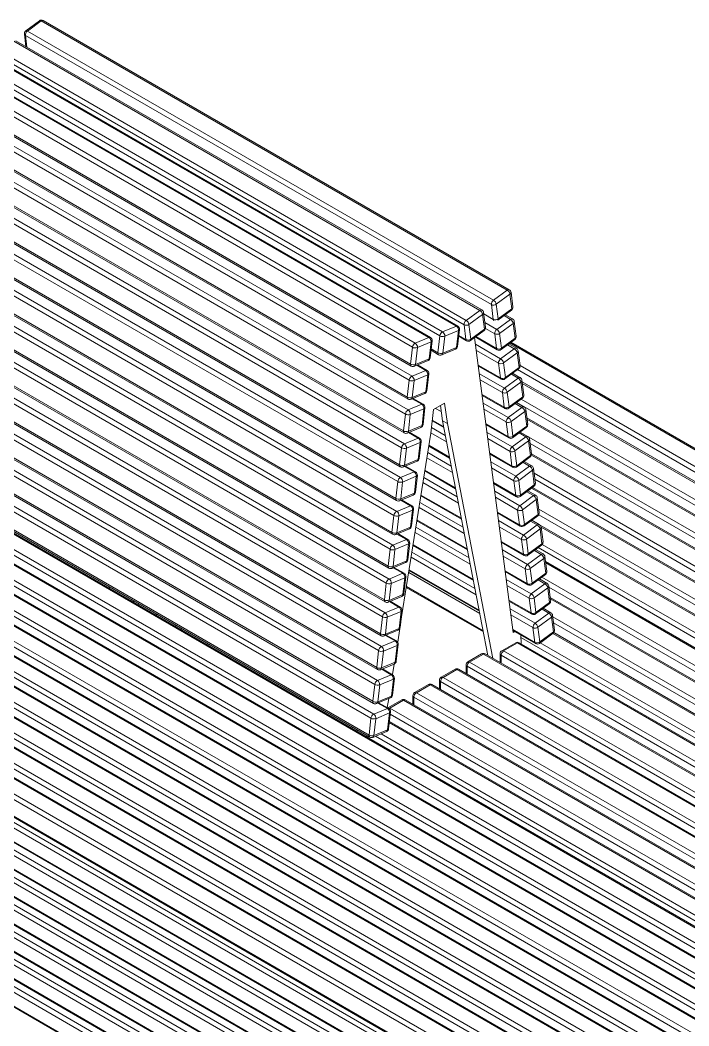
# Model space of a CAD drawing. Header units: millimetres. Extents: x -536 to 6037, y -221 to 4845.
# Drawn here: x 4232 to 5191, y 1501 to 2943 of the extents above; entities that cross this region are included whole.
import ezdxf

# ---------------------------------------------------------------- set-up
doc = ezdxf.new("R2010")
doc.units = ezdxf.units.MM
doc.layers.add('ZANO_R', color=7, linetype='Continuous', lineweight=0)

msp = doc.modelspace()

# ---------------------------------------------------------------- linework, layer by layer
at = {"layer": 'ZANO_R'}
for p, q in [((4259.4, 2941.7), (4239.8, 2927.2)), ((4261.9, 2941.5), (4242.3, 2927)), ((4930.1, 2555.7), (4261.9, 2941.5)), ((4933.1, 2556.3), (4264.9, 2942)), ((4242.3, 2927), (4910.5, 2541.2)), ((4890.9, 2526.7), (4222.7, 2912.5)), ((4893.9, 2527.3), (4225.7, 2913.1)), ((4237.8, 2922.6), (4240.1, 2904.7)), ((4907.5, 2534.9), (4239.3, 2920.6)), ((4239.3, 2920.6), (4241.5, 2904)), ((4203.1, 2898), (4871.3, 2512.2)), ((4857.2, 2504.1), (4189, 2889.9)), ((4859.2, 2504.1), (4191, 2889.9)), ((4868.3, 2505.9), (4200.1, 2891.7)), ((4818, 2487.8), (4149.7, 2873.6)), ((4820, 2487.8), (4151.8, 2873.6)), ((4833.6, 2490.2), (4165.4, 2875.9)), ((4169.3, 2881.7), (4837.6, 2496)), ((4794.4, 2473.9), (4126.1, 2859.6)), ((4130.1, 2865.4), (4798.3, 2479.7)), ((4123.4, 2835.4), (4791.6, 2449.7)), ((4124.4, 2832.5), (4792.6, 2446.8)), ((4789.7, 2426.6), (4121.4, 2812.3)), ((4125.4, 2818.1), (4793.7, 2432.4)), ((4118.7, 2788.1), (4786.9, 2402.4)), ((4119.7, 2785.2), (4787.9, 2399.5)), ((4119.9, 2769.7), (4788.2, 2383.9)), ((4784.2, 2378.1), (4116, 2763.9)), ((4113.2, 2739.6), (4781.4, 2353.9)), ((4114.2, 2736.8), (4782.4, 2351)), ((4778.7, 2329.7), (4110.5, 2715.4)), ((4114.5, 2721.2), (4782.7, 2335.4)), ((4107.7, 2691.2), (4775.9, 2305.4)), ((4108.7, 2688.3), (4776.9, 2302.6)), ((4109, 2672.7), (4777.2, 2287)), ((4773.2, 2281.2), (4105, 2667)), ((4102.2, 2642.7), (4770.4, 2257)), ((4103.2, 2639.9), (4771.4, 2254.1)), ((4103.5, 2624.3), (4771.7, 2238.5)), ((4767.7, 2232.8), (4099.5, 2618.5)), ((4096.7, 2594.3), (4764.9, 2208.5)), ((4097.7, 2591.4), (4765.9, 2205.7)), ((4762.2, 2184.3), (4094, 2570.1)), ((4098, 2575.8), (4766.2, 2190.1)), ((4910.5, 2541.2), (4930.1, 2555.7)), ((4938.3, 2531.6), (4935.6, 2552.6)), ((4091.2, 2545.8), (4759.4, 2160.1)), ((4092.2, 2543), (4760.4, 2157.2)), ((4934.1, 2549.9), (4914.5, 2535.4)), ((4936.9, 2528.9), (4934.1, 2549.9)), ((4092.5, 2527.4), (4760.7, 2141.6)), ((4871.3, 2512.2), (4890.9, 2526.7)), ((4899.1, 2502.6), (4896.3, 2523.6)), ((4910.2, 2513.8), (4907.5, 2534.9)), ((4914.5, 2535.4), (4917.3, 2514.4)), ((4916.7, 2512.4), (4936.3, 2526.9)), ((4917.3, 2514.4), (4936.9, 2528.9)), ((4756.7, 2135.8), (4088.5, 2521.6)), ((4894.9, 2520.9), (4875.3, 2506.4)), ((4897.7, 2499.9), (4894.9, 2520.9)), ((4896.6, 2521.7), (4910.2, 2513.8)), ((4898.2, 2509.1), (4915.2, 2499.4)), ((4915.2, 2499.4), (4934.8, 2513.8)), ((4934.8, 2513.8), (4925.7, 2519.1)), ((4937.8, 2514.4), (4927.5, 2520.4)), ((4943, 2489.7), (4940.3, 2510.7)), ((4085.7, 2497.4), (4754, 2111.6)), ((4086.7, 2494.5), (4755, 2108.7)), ((4837.6, 2496), (4857.2, 2504.1)), ((4860.2, 2497.7), (4840.6, 2489.6)), ((4857.5, 2473.5), (4860.2, 2497.7)), ((4858.9, 2475), (4861.6, 2499.2)), ((4871, 2484.8), (4868.3, 2505.9)), ((4875.3, 2506.4), (4878.1, 2485.4)), ((4877.5, 2483.4), (4897.1, 2497.9)), ((4878.1, 2485.4), (4897.7, 2499.9)), ((4912.2, 2493), (4899, 2500.6)), ((4938.8, 2508), (4919.2, 2493.6)), ((4941.6, 2487), (4938.8, 2508)), ((4798.3, 2479.7), (4818, 2487.8)), ((4821, 2481.4), (4801.4, 2473.3)), ((4818.3, 2457.2), (4821, 2481.4)), ((4819.7, 2458.7), (4822.4, 2482.9)), ((4830.8, 2465.9), (4833.6, 2490.2)), ((4840.6, 2489.6), (4837.9, 2465.4)), ((4860.6, 2489.7), (4872, 2483.1)), ((4860.7, 2490.8), (4871, 2484.8)), ((4938.6, 2064.7), (4883.4, 2487.8)), ((4884.3, 2488.5), (4915.9, 2470.2)), ((4885.2, 2489.1), (4914.9, 2471.9)), ((4914.9, 2471.9), (4912.2, 2493)), ((4919.2, 2493.6), (4922, 2472.5)), ((4921.4, 2470.5), (4941, 2485)), ((4922, 2472.5), (4941.6, 2487)), ((5919.4, 1911.1), (4934.1, 2479.9)), ((5922.1, 1911.4), (4935.5, 2480.9)), ((4751.2, 2087.4), (4083, 2473.1)), ((4087, 2478.9), (4755.2, 2093.2)), ((4791.6, 2449.7), (4794.4, 2473.9)), ((4801.4, 2473.3), (4798.6, 2449.1)), ((4820.9, 2469.4), (4831.8, 2463.1)), ((4821.1, 2471.5), (4830.8, 2465.9)), ((4836.2, 2462.8), (4855.9, 2470.9)), ((4837.9, 2465.4), (4857.5, 2473.5)), ((4884.7, 2478), (4920.7, 2457.2)), ((4917.7, 2450.9), (4885.9, 2469.3)), ((4920.7, 2457.2), (4940.3, 2471.7)), ((4944.3, 2465.9), (4924.7, 2451.4)), ((4940.3, 2471.7), (4930.6, 2477.3)), ((4943.3, 2472.3), (4932.4, 2478.6)), ((4947.1, 2444.9), (4944.3, 2465.9)), ((4948.5, 2447.6), (4945.7, 2468.6)), ((4797, 2446.5), (4816.6, 2454.6)), ((4798.6, 2449.1), (4818.3, 2457.2)), ((4920.4, 2429.8), (4917.7, 2450.9)), ((4924.7, 2451.4), (4927.5, 2430.4)), ((4080.2, 2448.9), (4748.5, 2063.2)), ((4081.2, 2446), (4749.5, 2060.3)), ((4793.7, 2432.4), (4813.3, 2440.5)), ((4813.3, 2440.5), (4800.4, 2447.9)), ((4815.3, 2440.5), (4801.6, 2448.4)), ((4888.6, 2448.2), (4920.4, 2429.8)), ((4888.8, 2446.9), (4921.4, 2428.1)), ((4926.9, 2428.4), (4946.5, 2442.9)), ((4927.5, 2430.4), (4947.1, 2444.9)), ((4948.8, 2430.2), (4937.9, 2436.5)), ((5896.3, 1892.5), (4944.9, 2441.7)), ((4948.5, 2447.8), (5899.7, 1898.7)), ((4745.7, 2038.9), (4077.5, 2424.7)), ((4081.5, 2430.5), (4749.7, 2044.7)), ((4786.9, 2402.4), (4789.7, 2426.6)), ((4796.7, 2426), (4794, 2401.8)), ((4816.3, 2434.1), (4796.7, 2426)), ((4813.6, 2409.9), (4816.3, 2434.1)), ((4815, 2411.4), (4817.7, 2435.6)), ((4890.2, 2435.9), (4926.2, 2415.1)), ((4923.2, 2408.8), (4891.4, 2427.1)), ((4926.2, 2415.1), (4945.8, 2429.6)), ((4949.8, 2423.8), (4930.2, 2409.3)), ((4945.8, 2429.6), (4936.1, 2435.2)), ((4952.6, 2402.8), (4949.8, 2423.8)), ((4954, 2405.4), (4951.2, 2426.5)), ((5882.5, 1886.6), (4951.6, 2424.1)), ((5879.9, 1886.3), (4951.8, 2422)), ((4794, 2401.8), (4813.6, 2409.9)), ((4925.9, 2387.7), (4923.2, 2408.8)), ((4930.2, 2409.3), (4933, 2388.3)), ((4074.8, 2400.5), (4743, 2014.7)), ((4075.8, 2397.6), (4744, 2011.8)), ((4792.3, 2399.2), (4811.9, 2407.3)), ((4807.8, 2392.1), (4794.1, 2399.9)), ((4809.8, 2392.1), (4795.3, 2400.4)), ((4840.4, 2393.6), (4824.4, 2384.4)), ((4840.4, 2393.6), (4844.3, 2364.4)), ((4894.1, 2406.1), (4925.9, 2387.7)), ((4894.3, 2404.8), (4926.9, 2386)), ((4895.7, 2393.8), (4931.7, 2373)), ((4932.4, 2386.3), (4952, 2400.8)), ((4933, 2388.3), (4952.6, 2402.8)), ((4954.3, 2388.1), (4943.3, 2394.4)), ((5856.7, 1867.7), (4943.8, 2394.7)), ((4950, 2399.3), (5860.1, 1873.9)), ((4076, 2382), (4744.2, 1996.3)), ((4788.2, 2383.9), (4807.8, 2392.1)), ((4810.8, 2385.7), (4791.2, 2377.5)), ((4808.1, 2361.5), (4810.8, 2385.7)), ((4809.5, 2362.9), (4812.2, 2387.2)), ((4824.4, 2384.4), (4820.6, 2350.7)), ((4835.5, 2381.5), (4827.5, 2386.1)), ((4834.4, 2390.1), (4837.2, 2368.5)), ((4928.7, 2366.7), (4896.8, 2385)), ((4931.7, 2373), (4951.3, 2387.5)), ((4955.3, 2381.7), (4935.7, 2367.2)), ((4951.3, 2387.5), (4941.6, 2393.1)), ((4958.1, 2360.6), (4955.3, 2381.7)), ((4959.5, 2363.3), (4956.7, 2384.4)), ((4740.2, 1990.5), (4072, 2376.2)), ((4781.4, 2353.9), (4784.2, 2378.1)), ((4791.2, 2377.5), (4788.5, 2353.3)), ((4822.6, 2368.3), (4839.1, 2358.8)), ((4822.7, 2369.4), (4838.8, 2360.1)), ((4844.3, 2364.4), (4837.2, 2368.5)), ((4837.2, 2368.3), (4902.5, 2032)), ((4837.2, 2368.3), (4844.3, 2364.3)), ((4931.4, 2345.6), (4928.7, 2366.7)), ((4935.7, 2367.2), (4938.4, 2346.2)), ((5843, 1861.9), (4958.3, 2372.6)), ((5840.3, 1861.5), (4958.5, 2370.6)), ((4069.3, 2352), (4737.5, 1966.3)), ((4820.5, 2350.5), (4776.9, 2075.6)), ((4786.8, 2350.7), (4806.4, 2358.9)), ((4788.5, 2353.3), (4808.1, 2361.5)), ((4802.3, 2343.6), (4788.6, 2351.5)), ((4804.3, 2343.6), (4789.8, 2352)), ((4843.1, 2338.2), (4820.6, 2351.2)), ((4821.5, 2358.8), (4841.3, 2347.3)), ((4844.3, 2364.3), (4909.6, 2027.9)), ((4899.6, 2364), (4931.4, 2345.6)), ((4899.8, 2362.7), (4932.4, 2343.9)), ((4901.2, 2351.7), (4937.2, 2330.9)), ((4937.9, 2344.2), (4957.5, 2358.7)), ((4938.4, 2346.2), (4958.1, 2360.6)), ((4956.8, 2345.4), (4947.1, 2351)), ((4959.8, 2346), (4948.8, 2352.3)), ((4948.9, 2352.3), (5820.5, 1849.1)), ((4070.3, 2349.1), (4738.5, 1963.4)), ((4782.7, 2335.4), (4802.3, 2343.6)), ((4805.3, 2337.2), (4785.7, 2329.1)), ((4802.6, 2313), (4805.3, 2337.2)), ((4804, 2314.5), (4806.8, 2338.7)), ((4934.2, 2324.6), (4902.3, 2342.9)), ((4937.2, 2330.9), (4956.8, 2345.4)), ((4960.8, 2339.6), (4941.2, 2325.1)), ((4963.6, 2318.5), (4960.8, 2339.6)), ((4965, 2321.2), (4962.2, 2342.3)), ((5817.2, 1842.9), (4963, 2336)), ((4734.7, 1942), (4066.5, 2327.8)), ((4070.5, 2333.6), (4738.7, 1947.8)), ((4775.9, 2305.4), (4778.7, 2329.7)), ((4785.7, 2329.1), (4783, 2304.9)), ((4816.1, 2322.9), (4849.8, 2303.5)), ((4817.6, 2332.2), (4847.6, 2315)), ((4817.8, 2333.3), (4847.3, 2316.3)), ((4905.1, 2321.9), (4936.9, 2303.5)), ((4936.9, 2303.5), (4934.2, 2324.6)), ((4941.2, 2325.1), (4943.9, 2304)), ((5803.4, 1837.1), (4965, 2321.1)), ((4781.3, 2302.3), (4801, 2310.4)), ((4783, 2304.9), (4802.6, 2313)), ((4851.6, 2294.3), (4815, 2315.5)), ((4905.3, 2320.6), (4937.9, 2301.8)), ((4906.7, 2309.6), (4942.7, 2288.8)), ((4943.4, 2302.1), (4963, 2316.6)), ((4943.9, 2304), (4963.6, 2318.5)), ((4962.3, 2303.3), (4952.6, 2308.9)), ((4965.3, 2303.9), (4954.3, 2310.2)), ((5800.8, 1836.7), (4964.9, 2319.3)), ((4063.8, 2303.5), (4732, 1917.8)), ((4064.8, 2300.7), (4733, 1914.9)), ((4777.2, 2287), (4796.8, 2295.1)), ((4796.8, 2295.1), (4783.1, 2303)), ((4798.8, 2295.1), (4784.3, 2303.5)), ((4812, 2296.6), (4856.1, 2271.1)), ((4812.1, 2297.6), (4855.8, 2272.4)), ((4939.7, 2282.4), (4907.8, 2300.8)), ((4942.7, 2288.8), (4962.3, 2303.3)), ((4966.3, 2297.5), (4946.7, 2283)), ((4969, 2276.4), (4966.3, 2297.5)), ((4970.5, 2279.1), (4967.7, 2300.2)), ((4968.6, 2293.3), (5781, 1824.4)), ((4054.8, 2280.5), (5320.5, 1549.9)), ((5340.3, 1560.3), (4074.6, 2291)), ((5342.7, 1560.5), (4076.9, 2291.2)), ((4770.4, 2257), (4773.2, 2281.2)), ((4780.2, 2280.6), (4777.5, 2256.4)), ((4799.8, 2288.8), (4780.2, 2280.6)), ((4797.1, 2264.5), (4799.8, 2288.8)), ((4798.5, 2266), (4801.3, 2290.3)), ((4860.1, 2250.5), (4809.3, 2279.8)), ((4810.5, 2287.2), (4858.3, 2259.6)), ((4910.6, 2279.8), (4942.4, 2261.4)), ((4910.7, 2278.5), (4943.4, 2259.6)), ((4942.4, 2261.4), (4939.7, 2282.4)), ((4946.7, 2283), (4949.4, 2261.9)), ((5777.6, 1818.2), (4969.8, 2284.5)), ((5300.7, 1539.4), (4035, 2270.1)), ((5303.1, 1539.6), (4037.4, 2270.3)), ((5316.8, 1543.8), (4051.1, 2274.5)), ((4777.5, 2256.4), (4797.1, 2264.5)), ((4912.2, 2267.4), (4948.2, 2246.7)), ((4948.9, 2260), (4968.5, 2274.4)), ((4949.4, 2261.9), (4969, 2276.4)), ((4967.8, 2261.2), (4958.1, 2266.8)), ((4970.8, 2261.7), (4959.8, 2268)), ((5761.2, 1812), (4964.8, 2271.7)), ((5763.8, 1812.3), (4966.2, 2272.8)), ((5261.2, 1518.5), (3995.5, 2249.2)), ((5263.5, 1518.7), (3997.8, 2249.4)), ((5277.3, 1522.9), (4011.6, 2253.6)), ((4015.2, 2259.6), (5281, 1529)), ((4775.9, 2253.8), (4795.5, 2262)), ((4791.3, 2246.7), (4777.6, 2254.6)), ((4793.3, 2246.7), (4778.8, 2255.1)), ((4804.8, 2251.5), (4866.8, 2215.7)), ((4806.3, 2260.9), (4864.6, 2227.2)), ((4806.5, 2262), (4864.4, 2228.6)), ((4945.1, 2240.3), (4913.3, 2258.7)), ((4948.2, 2246.7), (4967.8, 2261.2)), ((4971.8, 2255.4), (4952.2, 2240.9)), ((4974.5, 2234.3), (4971.8, 2255.4)), ((4976, 2237), (4973.2, 2258.1)), ((3975.7, 2238.7), (5241.4, 1508)), ((4771.7, 2238.5), (4791.3, 2246.7)), ((4794.3, 2240.3), (4774.7, 2232.2)), ((4791.6, 2216.1), (4794.3, 2240.3)), ((4793, 2217.6), (4795.8, 2241.8)), ((4868.6, 2206.6), (4803.7, 2244.1)), ((4916.1, 2237.6), (4947.9, 2219.3)), ((4916.2, 2236.4), (4948.9, 2217.5)), ((4947.9, 2219.3), (4945.1, 2240.3)), ((4952.2, 2240.9), (4954.9, 2219.8)), ((4975.3, 2241.8), (5741.4, 1799.6)), ((5221.6, 1497.6), (3955.9, 2228.3)), ((5224, 1497.8), (3958.2, 2228.4)), ((5237.7, 1502), (3972, 2232.7)), ((4764.9, 2208.5), (4767.7, 2232.8)), ((4774.7, 2232.2), (4772, 2207.9)), ((4800.7, 2225.2), (4873.1, 2183.4)), ((4800.8, 2226.3), (4872.9, 2184.7)), ((4917.7, 2225.3), (4953.7, 2204.6)), ((4954.4, 2217.8), (4974, 2232.3)), ((4954.9, 2219.8), (4974.5, 2234.3)), ((4973.3, 2219.1), (4963.6, 2224.6)), ((4976.2, 2219.6), (4965.3, 2225.9)), ((5738, 1793.4), (4975.3, 2233.7)), ((5182.1, 1476.7), (3916.3, 2207.4)), ((5184.4, 1476.8), (3918.7, 2207.5)), ((5198.2, 1481.1), (3932.4, 2211.8)), ((3936.1, 2217.8), (5201.8, 1487.1)), ((4770.4, 2205.4), (4790, 2213.5)), ((4772, 2207.9), (4791.6, 2216.1)), ((4785.8, 2198.2), (4772.1, 2206.1)), ((4787.8, 2198.2), (4773.3, 2206.6)), ((4877.1, 2162.8), (4798, 2208.5)), ((4799.2, 2215.9), (4875.4, 2171.9)), ((4950.6, 2198.2), (4918.8, 2216.6)), ((4953.7, 2204.6), (4973.3, 2219.1)), ((4977.3, 2213.3), (4957.7, 2198.8)), ((4980, 2192.2), (4977.3, 2213.3)), ((5724.3, 1787.5), (4977.4, 2218.7)), ((5721.6, 1787.2), (4978.7, 2216.1)), ((4981.5, 2194.9), (4978.7, 2215.9)), ((3896.6, 2196.9), (5162.3, 1466.2)), ((4766.2, 2190.1), (4785.8, 2198.2)), ((4788.8, 2191.9), (4769.2, 2183.7)), ((4786.1, 2167.6), (4788.8, 2191.9)), ((4787.5, 2169.1), (4790.3, 2193.3)), ((4921.6, 2195.5), (4953.4, 2177.2)), ((4921.7, 2194.3), (4954.4, 2175.4)), ((4953.4, 2177.2), (4950.6, 2198.2)), ((4957.7, 2198.8), (4960.4, 2177.7)), ((4960.4, 2177.7), (4980, 2192.2)), ((5142.5, 1455.8), (3876.8, 2186.5)), ((5144.8, 1455.9), (3879.1, 2186.6)), ((5158.6, 1460.2), (3892.9, 2190.9)), ((4759.4, 2160.1), (4762.2, 2184.3)), ((4769.2, 2183.7), (4766.5, 2159.5)), ((4793.5, 2180.2), (4883.9, 2128)), ((4795, 2189.5), (4881.6, 2139.5)), ((4795.2, 2190.6), (4881.4, 2140.8)), ((4923.2, 2183.2), (4959.1, 2162.5)), ((4959.1, 2162.5), (4978.8, 2176.9)), ((4959.9, 2175.7), (4979.5, 2190.2)), ((4978.8, 2176.9), (4969.1, 2182.5)), ((4981.7, 2177.5), (4970.8, 2183.8)), ((5698.5, 1768.6), (4974.5, 2186.6)), ((4980.5, 2191.2), (5701.8, 1774.8)), ((5102.9, 1434.9), (3837.2, 2165.6)), ((5105.3, 1435), (3839.6, 2165.7)), ((5119, 1439.3), (3853.3, 2170)), ((3857, 2176), (5122.7, 1445.3)), ((4764.9, 2156.9), (4784.5, 2165.1)), ((4766.5, 2159.5), (4786.1, 2167.6)), ((4885.6, 2118.9), (4792.3, 2172.8)), ((4956.1, 2156.1), (4924.3, 2174.5)), ((4982.8, 2171.1), (4963.2, 2156.7)), ((4985.5, 2150.1), (4982.8, 2171.1)), ((4986.9, 2152.8), (4984.2, 2173.8)), ((5684.7, 1762.8), (4985.1, 2166.6)), ((5682.1, 1762.4), (4985.4, 2164.6)), ((5079.5, 1418.4), (3813.7, 2149.1)), ((3817.4, 2155.1), (5083.1, 1424.4)), ((4760.7, 2141.6), (4780.3, 2149.8)), ((4780.3, 2149.8), (4766.7, 2157.7)), ((4782.3, 2149.8), (4767.8, 2158.1)), ((4890.9, 2092), (4788.9, 2150.9)), ((4789.3, 2153.9), (4890.2, 2095.7)), ((4789.5, 2154.9), (4889.9, 2097)), ((4927.1, 2153.4), (4958.9, 2135)), ((4927.2, 2152.2), (4959.9, 2133.3)), ((4958.9, 2135), (4956.1, 2156.1)), ((4963.2, 2156.7), (4965.9, 2135.6)), ((4965.4, 2133.6), (4985, 2148.1)), ((4965.9, 2135.6), (4985.5, 2150.1)), ((3777.9, 2134.2), (5043.6, 1403.5)), ((5063.4, 1414), (3797.6, 2144.6)), ((5065.7, 1414.1), (3800, 2144.8)), ((4754, 2111.6), (4756.7, 2135.8)), ((4763.7, 2135.3), (4761, 2111)), ((4783.3, 2143.4), (4763.7, 2135.3)), ((4780.6, 2119.2), (4783.3, 2143.4)), ((4782, 2120.7), (4784.8, 2144.9)), ((4928.7, 2141.1), (4964.6, 2120.3)), ((4964.6, 2120.3), (4984.2, 2134.8)), ((4984.2, 2134.8), (4974.6, 2140.4)), ((4987.2, 2135.4), (4976.3, 2141.7)), ((4979.6, 2144.2), (5662.3, 1750.1)), ((5023.8, 1393.1), (3758.1, 2123.7)), ((5026.2, 1393.2), (3760.4, 2123.9)), ((5039.9, 1397.5), (3774.2, 2128.2)), ((4358.5, 2128.6), (4360.7, 2129.8)), ((4785.5, 2129.5), (4896, 2065.7)), ((4785.7, 2130.9), (4895.7, 2067.4)), ((4961.6, 2114), (4929.8, 2132.4)), ((4988.3, 2129), (4968.7, 2114.5)), ((4991, 2108), (4988.3, 2129)), ((4992.4, 2110.7), (4989.7, 2131.7)), ((5658.9, 1743.8), (4989.9, 2130.1)), ((5000.3, 1376.6), (3734.6, 2107.3)), ((3738.3, 2113.3), (5004, 1382.6)), ((4392.7, 2111.4), (4390.6, 2110.1)), ((4394.4, 2110.4), (4394.1, 2108.1)), ((4401.5, 2106.3), (4401.2, 2104)), ((4759.4, 2108.5), (4779, 2116.6)), ((4761, 2111), (4780.6, 2119.2)), ((4774.8, 2101.3), (4761.2, 2109.2)), ((4776.8, 2101.3), (4762.3, 2109.7)), ((4932.6, 2111.3), (4964.4, 2092.9)), ((4932.7, 2110), (4965.4, 2091.2)), ((4964.4, 2092.9), (4961.6, 2114)), ((4968.7, 2114.5), (4971.4, 2093.5)), ((4970.8, 2091.5), (4990.5, 2106)), ((4971.4, 2093.5), (4991, 2108)), ((5645.2, 1738), (4991.9, 2115.1)), ((5642.5, 1737.7), (4992.1, 2113.1)), ((4425.7, 2089.8), (4427.9, 2091.1)), ((4755.2, 2093.2), (4774.8, 2101.3)), ((4777.9, 2095), (4758.2, 2086.8)), ((4775.1, 2070.7), (4777.9, 2095)), ((4776.5, 2072.2), (4779.3, 2096.4)), ((4934.2, 2099), (4970.1, 2078.2)), ((4970.1, 2078.2), (4989.7, 2092.7)), ((4989.7, 2092.7), (4980.1, 2098.3)), ((4992.7, 2093.3), (4981.8, 2099.6)), ((3733.8, 2083.9), (4999.5, 1353.2)), ((3734.8, 2081.5), (5000.5, 1350.8)), ((4748.5, 2063.2), (4751.2, 2087.4)), ((4758.2, 2086.8), (4755.5, 2062.6)), ((4967.1, 2071.9), (4935.3, 2090.2)), ((4993.8, 2086.9), (4974.2, 2072.4)), ((4996.5, 2065.9), (4993.8, 2086.9)), ((4997.9, 2068.5), (4995.2, 2089.6)), ((4995.5, 2087.4), (5622.7, 1725.3)), ((5619.3, 1719.1), (4996.6, 2078.6)), ((5003.6, 1333.6), (3737.9, 2064.3)), ((3740.9, 2070.7), (4957.5, 1368.3)), ((4453.8, 2073.6), (4456, 2074.8)), ((4461.1, 2069.4), (4463.3, 2070.6)), ((4753.9, 2060), (4773.5, 2068.1)), ((4755.5, 2062.6), (4775.1, 2070.7)), ((4776.2, 2070.8), (4773.1, 2051.2)), ((4938, 2069.2), (4969.9, 2050.8)), ((4938.2, 2067.9), (4970.9, 2049.1)), ((4940.9, 2066.4), (4938.6, 2064.7)), ((4969.9, 2050.8), (4967.1, 2071.9)), ((4974.2, 2072.4), (4976.9, 2051.4)), ((4976.3, 2049.4), (4995.9, 2063.9)), ((4976.9, 2051.4), (4996.5, 2065.9)), ((5602.9, 1712.9), (4995.5, 2063.6)), ((5605.6, 1713.2), (4996.8, 2064.7)), ((4502.1, 2048.2), (4500, 2047)), ((4749.7, 2044.7), (4769.3, 2052.9)), ((4769.3, 2052.9), (4755.7, 2060.7)), ((4771.3, 2052.9), (4756.8, 2061.2)), ((4771, 2023.7), (4773.8, 2048)), ((4942.3, 2050.2), (4922.5, 2038.8)), ((4944.8, 2050), (4925, 2038.6)), ((5567.1, 1690.8), (4944.8, 2050)), ((5569.6, 1691), (4947.3, 2050.2)), ((4950.1, 2048.7), (4949.6, 2061.4)), ((5579.8, 1694.3), (4949.7, 2058)), ((4977.4, 2050.2), (5583.2, 1700.5)), ((3740.5, 2043.2), (5006.2, 1312.5)), ((3741.5, 2041.4), (5007.2, 1310.7)), ((4743, 2014.7), (4745.7, 2038.9)), ((4752.8, 2038.3), (4750, 2014.1)), ((4772.4, 2046.5), (4752.8, 2038.3)), ((4769.6, 2022.3), (4772.4, 2046.5)), ((4893.5, 2034.3), (4873.7, 2022.9)), ((4896, 2034.1), (4876.2, 2022.6)), ((5528.9, 1668.7), (4896, 2034.1)), ((5531.4, 1669), (4898.5, 2034.3)), ((4920, 2034.5), (4920, 2021.9)), ((4925, 2038.6), (5547.3, 1679.3)), ((5008.9, 1291.4), (3743.1, 2022)), ((3746.2, 2028.4), (5011.9, 1297.7)), ((4748.4, 2011.5), (4768, 2019.7)), ((4750, 2014.1), (4769.6, 2022.3)), ((4768.1, 2019.7), (4765.6, 2004.5)), ((4871.2, 2018.6), (4871.2, 2006)), ((4876.2, 2022.6), (5509.1, 1657.3)), ((5543.8, 1673.2), (4921.5, 2032.4)), ((4921.5, 2032.4), (4921.5, 2021.1)), ((4744.2, 1996.3), (4763.8, 2004.4)), ((4763.8, 2004.4), (4750.2, 2012.3)), ((4765.8, 2004.4), (4751.3, 2012.8)), ((4855.4, 2012.3), (4835.6, 2000.8)), ((4857.9, 2012), (4838.1, 2000.6)), ((5490.7, 1646.7), (4857.9, 2012)), ((5493.2, 1646.9), (4860.4, 2012.3)), ((5505.6, 1651.2), (4872.7, 2016.5)), ((4872.7, 2016.5), (4872.7, 2005.1)), ((3745.8, 2000.9), (5011.5, 1270.2)), ((3746.8, 1999.1), (5012.5, 1268.5)), ((4737.5, 1966.3), (4740.2, 1990.5)), ((4747.3, 1989.9), (4744.5, 1965.7)), ((4766.9, 1998), (4747.3, 1989.9)), ((4764.1, 1973.8), (4766.9, 1998)), ((4765.5, 1975.3), (4768.3, 1999.5)), ((4817.2, 1990.2), (4797.4, 1978.8)), ((4819.7, 1990), (4799.9, 1978.6)), ((5452.5, 1624.6), (4819.7, 1990)), ((5455, 1624.9), (4822.2, 1990.2)), ((4833.1, 1996.5), (4833.1, 1984)), ((5467.4, 1629.1), (4834.5, 1994.5)), ((4834.5, 1994.5), (4834.5, 1983.1)), ((4838.1, 2000.6), (5470.9, 1635.3)), ((5014.1, 1249.1), (3748.4, 1979.8)), ((3751.4, 1986.1), (5017.2, 1255.4)), ((4799.9, 1978.6), (5432.7, 1613.2)), ((4742.9, 1963.1), (4762.5, 1971.2)), ((4744.5, 1965.7), (4764.1, 1973.8)), ((4758.3, 1956), (4744.7, 1963.8)), ((4760.3, 1956), (4745.8, 1964.3)), ((4760.2, 1970.3), (4758.1, 1957.2)), ((4779, 1968.2), (4759.2, 1956.8)), ((4781.5, 1967.9), (4761.7, 1956.5)), ((5414.4, 1602.6), (4781.5, 1967.9)), ((5416.9, 1602.8), (4784, 1968.2)), ((4794.9, 1974.5), (4794.9, 1961.9)), ((5429.2, 1607.1), (4796.3, 1972.4)), ((4796.3, 1972.4), (4796.3, 1961.1)), ((3751, 1958.6), (5016.8, 1227.9)), ((3752, 1956.9), (5017.8, 1226.2)), ((4738.7, 1947.8), (4758.3, 1956)), ((4761.4, 1949.6), (4741.8, 1941.4)), ((4758.6, 1925.4), (4761.4, 1949.6)), ((4759.2, 1956.8), (4759.1, 1956.7)), ((4760.1, 1926.8), (4762.8, 1951.1)), ((4761.7, 1956.5), (5394.6, 1591.2)), ((5391, 1585), (4762.4, 1947.9)), ((5019.4, 1206.8), (3753.7, 1937.5)), ((3756.7, 1943.8), (5022.4, 1213.1)), ((4732, 1917.8), (4734.7, 1942)), ((4741.8, 1941.4), (4739, 1917.2)), ((5376.2, 1580.6), (4761.1, 1935.7)), ((5378.7, 1580.8), (4761.2, 1937.2)), ((4708, 1926.8), (4708.1, 1929.3)), ((4715.1, 1922.8), (4715.2, 1925.2)), ((4737.4, 1914.6), (4757, 1922.8)), ((4739, 1917.2), (4758.6, 1925.4)), ((4749.3, 1919.6), (5356.4, 1569.1)), ((3756.3, 1916.3), (5022, 1185.7)), ((3757.3, 1914.6), (5023, 1183.9)), ((4729.1, 1917.1), (4729.1, 1914.7)), ((4730.6, 1916.3), (4730.6, 1913.8)), ((5352.8, 1563), (4741.1, 1916.2)), ((5024.7, 1164.5), (3758.9, 1895.2)), ((3762, 1901.5), (5027.7, 1170.9)), ((3761.6, 1874.1), (5027.3, 1143.4)), ((3762.6, 1872.3), (5028.3, 1141.6)), ((5029.9, 1122.2), (3764.2, 1852.9)), ((3767.2, 1859.3), (5033, 1128.6)), ((3766.8, 1831.8), (5032.6, 1101.1)), ((3767.8, 1830), (5033.6, 1099.3)), ((3772.5, 1817), (5038.2, 1086.3)), ((5035.2, 1080), (3769.5, 1810.6)), ((3772.1, 1789.5), (5037.8, 1058.8)), ((3773.1, 1787.7), (5038.8, 1057.1))]:
    msp.add_line(p, q, dxfattribs=at)
at = {"layer": 'ZANO_R', "flags": 128}
msp.add_lwpolyline([(4761.7, 1956.5), (4761, 1956), (4760.7, 1955.7)], dxfattribs=at)
at = {"layer": 'ZANO_R'}
for centre, radius, start, end in [((4262.4, 2937.7), 5, 60.0027, 126.4666), ((4260.4, 2939.7), 2.3, 51.1834, 116.8096), ((4263.8, 2939.4), 2.83, 68.2359, 133.3543), ((4242.8, 2923.2), 5, 126.4666, 187.4323), ((4246.8, 2921), 7.54, 126.8636, 182.3852), ((4240.8, 2925.2), 2.3, 51.1802, 116.8122), ((4240.5, 2923), 2.69, 190.0628, 243.7132), ((4932, 2553.8), 2.74, 67.1064, 134.4838), ((4925.5, 2548.2), 8.82, 11.1738, 58.3486), ((4930.6, 2552), 5, 7.4323, 60.0027), ((4932.6, 2552.5), 2.98, 301.4344, 2.7881), ((4915, 2535.2), 7.54, 126.8636, 182.3852), ((4905.9, 2533.7), 8.82, 11.1729, 58.3495), ((4892.8, 2524.8), 2.74, 67.1061, 134.4841), ((4886.3, 2519.2), 8.82, 11.1734, 58.349), ((4891.4, 2523), 5, 7.4323, 60.0027), ((4893.4, 2523.5), 2.98, 301.4338, 2.7887), ((4910.5, 2541.1), 6.89, 243.6462, 305.2382), ((4933.3, 2530.9), 5, 306.4666, 7.4323), ((4934.9, 2528.3), 2.01, 313.355, 14.859), ((4935.3, 2531.4), 2.98, 301.4338, 2.7887), ((4875.8, 2506.2), 7.54, 126.8635, 182.3851), ((4866.7, 2504.7), 8.82, 11.1732, 58.3488), ((4913.3, 2520), 6.89, 243.6456, 305.2389), ((4912.4, 2513.9), 2.2, 182.663, 237.1139), ((4915.3, 2513.9), 2.01, 313.3547, 14.8593), ((4936.7, 2511.9), 2.74, 67.1061, 134.4841), ((4930.2, 2506.3), 8.82, 11.1734, 58.349), ((4935.3, 2510.1), 5, 7.4323, 60.0027), ((4937.3, 2510.6), 2.98, 301.4338, 2.7887), ((4841.1, 2489.3), 7.54, 117.6145, 173.1369), ((4833.7, 2490.2), 6.89, 354.758, 56.3582), ((4858.2, 2502.2), 2.2, 62.8837, 117.336), ((4853.4, 2498.4), 6.89, 354.7572, 56.359), ((4856.7, 2499.8), 5, 353.5317, 60.0027), ((4859.7, 2499.7), 2.01, 285.1351, 346.6424), ((4871.3, 2512.1), 6.89, 243.6462, 305.2382), ((4894.1, 2501.9), 5, 306.4666, 7.4323), ((4895.7, 2499.4), 2.01, 313.3576, 14.8571), ((4896.1, 2502.4), 2.98, 301.4325, 2.7901), ((4919.7, 2493.3), 7.54, 126.8635, 182.3851), ((4910.6, 2491.8), 8.82, 11.1732, 58.3488), ((4801.8, 2473), 7.54, 117.6145, 173.1369), ((4794.5, 2473.9), 6.89, 354.7578, 56.3584), ((4819, 2485.9), 2.2, 62.8919, 117.3302), ((4814.1, 2482.1), 6.89, 354.7578, 56.3584), ((4817.5, 2483.5), 5, 353.5317, 60.0027), ((4820.5, 2483.4), 2.01, 285.1355, 346.6422), ((4837.8, 2497.9), 8.82, 241.6544, 288.8223), ((4874.1, 2491), 6.89, 243.6456, 305.239), ((4873.2, 2484.9), 2.2, 182.662, 237.1148), ((4874.5, 2487.4), 5, 240.0027, 306.4666), ((4876.1, 2484.9), 2.01, 313.3554, 14.8576), ((4915.2, 2499.2), 6.89, 243.6462, 305.2382), ((4938, 2489), 5, 306.4666, 7.4323), ((4939.6, 2486.5), 2.01, 313.355, 14.859), ((4940, 2489.5), 2.98, 301.4325, 2.7901), ((4798.5, 2481.6), 8.82, 241.6552, 288.8215), ((4833.6, 2465.3), 2.83, 166.6447, 231.7637), ((4835, 2473.7), 8.82, 241.6559, 288.8218), ((4834.9, 2465.4), 2.92, 296.4548, 359.3175), ((4853.9, 2475.5), 5, 292.5637, 353.5317), ((4854.6, 2473.5), 2.92, 296.4511, 359.3204), ((4856.9, 2475.4), 2.01, 285.134, 346.6435), ((4918, 2478.1), 6.89, 243.6456, 305.239), ((4917.1, 2472.1), 2.2, 182.6662, 237.1106), ((4918.4, 2474.5), 5, 240.0027, 306.4666), ((4920, 2472), 2.01, 313.3554, 14.8576), ((4942.2, 2469.8), 2.74, 67.1099, 134.482), ((4935.7, 2464.2), 8.82, 11.1724, 58.35), ((4940.8, 2468), 5, 7.4323, 60.0027), ((4942.8, 2468.5), 2.98, 301.4345, 2.7889), ((4814.7, 2459.3), 5, 292.5637, 353.5317), ((4815.3, 2457.2), 2.92, 296.4511, 359.3202), ((4817.7, 2459.2), 2.01, 285.1338, 346.6439), ((4834.3, 2467.4), 5, 240.0027, 292.5637), ((4925.2, 2451.2), 7.54, 126.8644, 182.3842), ((4920.7, 2457.1), 6.89, 243.6456, 305.239), ((4916.1, 2449.7), 8.82, 11.1738, 58.3486), ((4794.4, 2449), 2.83, 166.6437, 231.7642), ((4795.8, 2457.4), 8.82, 241.6544, 288.8223), ((4795.1, 2451.1), 5, 240.0027, 292.5637), ((4795.7, 2449.1), 2.92, 296.4554, 359.3169), ((4814.3, 2438.6), 2.2, 62.8904, 117.3313), ((4809.4, 2434.8), 6.89, 354.7578, 56.3584), ((4812.8, 2436.2), 5, 353.5317, 60.0027), ((4943.5, 2446.9), 5, 306.4666, 7.4323), ((4945.1, 2444.4), 2.01, 313.3555, 14.8584), ((4945.5, 2447.4), 2.98, 301.4338, 2.7892), ((4797.1, 2425.7), 7.54, 117.6145, 173.1369), ((4793.9, 2434.3), 8.82, 241.6544, 288.8223), ((4789.8, 2426.6), 6.89, 354.7579, 56.3582), ((4815.8, 2436.1), 2.01, 285.1357, 346.642), ((4923.5, 2436), 6.89, 243.6459, 305.2387), ((4922.6, 2429.9), 2.2, 182.6618, 237.1164), ((4923.9, 2432.4), 5, 240.0027, 306.4666), ((4925.5, 2429.9), 2.01, 313.3553, 14.8586), ((4947.7, 2427.7), 2.74, 67.1073, 134.4832), ((4941.2, 2422.1), 8.82, 11.173, 58.3494), ((4946.3, 2425.9), 5, 7.4323, 60.0027), ((4948.3, 2426.4), 2.98, 301.4332, 2.7897), ((4810, 2412), 5, 292.5637, 353.5317), ((4810.6, 2409.9), 2.92, 296.4511, 359.3202), ((4813, 2411.9), 2.01, 285.1342, 346.6435), ((4930.7, 2409.1), 7.54, 126.864, 182.3846), ((4926.2, 2415), 6.89, 243.6456, 305.239), ((4921.6, 2407.6), 8.82, 11.1735, 58.3489), ((4789.7, 2401.7), 2.83, 166.6448, 231.763), ((4791.1, 2410.1), 8.82, 241.6546, 288.8223), ((4790.4, 2403.8), 5, 240.0027, 292.5637), ((4791, 2401.8), 2.92, 296.4554, 359.3169), ((4949, 2404.8), 5, 306.4666, 7.4323), ((4950.6, 2402.2), 2.01, 313.3555, 14.8584), ((4951, 2405.3), 2.98, 301.4335, 2.7895), ((4791.7, 2377.2), 7.54, 117.6144, 173.1369), ((4784.3, 2378.2), 6.89, 354.7574, 56.359), ((4808.8, 2390.1), 2.2, 62.8898, 117.3295), ((4803.9, 2386.3), 6.89, 354.7576, 56.3585), ((4807.3, 2387.7), 5, 353.5317, 60.0027), ((4810.3, 2387.6), 2.01, 285.1326, 346.643), ((4929, 2393.9), 6.89, 243.6461, 305.2385), ((4928.1, 2387.8), 2.2, 182.6618, 237.1164), ((4929.4, 2390.3), 5, 240.0027, 306.4666), ((4931, 2387.8), 2.01, 313.3564, 14.8575), ((4953.2, 2385.5), 2.74, 67.1084, 134.4827), ((4946.7, 2380), 8.82, 11.174, 58.3484), ((4951.8, 2383.7), 5, 7.4323, 60.0027), ((4953.8, 2384.2), 2.98, 301.4351, 2.7878), ((4788.4, 2385.9), 8.82, 241.6557, 288.8211), ((4839.3, 2368.7), 2.17, 187.4069, 190.9424), ((4846.4, 2364.7), 2.17, 187.4069, 190.9424), ((4936.2, 2367), 7.54, 126.8642, 182.3844), ((4931.7, 2372.8), 6.89, 243.646, 305.2386), ((4927, 2365.5), 8.82, 11.173, 58.3494), ((4784.2, 2353.2), 2.83, 166.6432, 231.7652), ((4785.6, 2361.7), 8.82, 241.6555, 288.8213), ((4784.9, 2355.4), 5, 240.0027, 292.5637), ((4785.5, 2353.3), 2.92, 296.4527, 359.3188), ((4804.5, 2363.5), 5, 292.5637, 353.5317), ((4805.2, 2361.5), 2.92, 296.4526, 359.3189), ((4807.5, 2363.4), 2.01, 285.1335, 346.6442), ((4817, 2351.1), 3.58, 350.9831, 353.5133), ((4954.5, 2362.7), 5, 306.4666, 7.4323), ((4956.1, 2360.1), 2.01, 313.3554, 14.858), ((4956.5, 2363.2), 2.98, 301.435, 2.7875), ((4803.3, 2341.6), 2.2, 62.886, 117.3329), ((4798.5, 2337.9), 6.89, 354.758, 56.3582), ((4801.8, 2339.3), 5, 353.5317, 60.0027), ((4804.8, 2339.2), 2.01, 285.1331, 346.6437), ((4934.5, 2351.8), 6.89, 243.645, 305.2394), ((4933.6, 2345.7), 2.2, 182.6601, 237.116), ((4934.9, 2348.2), 5, 240.0027, 306.4666), ((4936.5, 2345.6), 2.01, 313.3556, 14.8586), ((4958.7, 2343.4), 2.74, 67.1084, 134.4827), ((4952.1, 2337.9), 8.82, 11.1731, 58.3493), ((4957.3, 2341.6), 5, 7.4323, 60.0027), ((4959.2, 2342.1), 2.98, 301.4348, 2.7881), ((4786.2, 2328.8), 7.54, 117.6144, 173.137), ((4782.9, 2337.4), 8.82, 241.6548, 288.822), ((4778.8, 2329.7), 6.89, 354.7579, 56.3583), ((4941.7, 2324.9), 7.54, 126.8641, 182.3847), ((4937.2, 2330.7), 6.89, 243.6459, 305.2385), ((4932.5, 2323.4), 8.82, 11.173, 58.3494), ((4960, 2320.6), 5, 306.4666, 7.4323), ((4962, 2321.1), 2.98, 301.4333, 2.7892), ((4799, 2315), 5, 292.5637, 353.5317), ((4799.7, 2313), 2.92, 296.4529, 359.3183), ((4802, 2314.9), 2.01, 285.1341, 346.6435), ((4961.6, 2318), 2.01, 313.3553, 14.8586), ((4780.1, 2313.2), 8.83, 241.6559, 288.821), ((4778.7, 2304.8), 2.83, 166.6439, 231.7649), ((4779.4, 2306.9), 5, 240.0027, 292.5637), ((4780, 2304.9), 2.92, 296.4529, 359.3183), ((4797.8, 2293.2), 2.2, 62.8865, 117.3328), ((4793, 2289.4), 6.89, 354.7579, 56.3585), ((4796.3, 2290.8), 5, 353.5317, 60.0027), ((4940, 2309.7), 6.89, 243.645, 305.2396), ((4939.1, 2303.6), 2.2, 182.6622, 237.1139), ((4940.4, 2306.1), 5, 240.0027, 306.4666), ((4942, 2303.5), 2.01, 313.3564, 14.857), ((4964.2, 2301.3), 2.74, 67.108, 134.4831), ((4957.6, 2295.8), 8.82, 11.1728, 58.3496), ((4962.8, 2299.5), 5, 7.4323, 60.0027), ((4964.7, 2300), 2.98, 301.4338, 2.7892), ((4780.7, 2280.3), 7.54, 117.6145, 173.1368), ((4777.4, 2289), 8.82, 241.6551, 288.8217), ((4773.4, 2281.3), 6.89, 354.7579, 56.3585), ((4799.3, 2290.7), 2.01, 285.1344, 346.6423), ((4947.2, 2282.8), 7.54, 126.8638, 182.3848), ((4942.7, 2288.6), 6.89, 243.6459, 305.2387), ((4938, 2281.3), 8.82, 11.1737, 58.3487), ((4965.5, 2278.5), 5, 306.4666, 7.4323), ((4967.5, 2279), 2.98, 301.4335, 2.7895), ((4793.5, 2266.6), 5, 292.5637, 353.5317), ((4794.2, 2264.6), 2.92, 296.453, 359.319), ((4796.6, 2266.5), 2.01, 285.1328, 346.6439), ((4967.1, 2275.9), 2.01, 313.3549, 14.8591), ((4774.6, 2264.8), 8.82, 241.6549, 288.8219), ((4773.2, 2256.3), 2.83, 166.6438, 231.7644), ((4773.9, 2258.4), 5, 240.0027, 292.5637), ((4774.6, 2256.4), 2.92, 296.4526, 359.3194), ((4945.5, 2267.6), 6.89, 243.6454, 305.2392), ((4944.6, 2261.5), 2.2, 182.6631, 237.1144), ((4945.9, 2264), 5, 240.0027, 306.4666), ((4947.5, 2261.4), 2.01, 313.3541, 14.8589), ((4969.7, 2259.2), 2.74, 67.1067, 134.4844), ((4963.1, 2253.7), 8.82, 11.1729, 58.3496), ((4968.3, 2257.4), 5, 7.4323, 60.0027), ((4970.2, 2257.9), 2.98, 301.4335, 2.7892), ((4775.2, 2231.9), 7.54, 117.6144, 173.137), ((4767.9, 2232.8), 6.89, 354.7576, 56.3585), ((4792.3, 2244.7), 2.2, 62.8898, 117.3305), ((4787.5, 2240.9), 6.89, 354.7579, 56.3583), ((4790.8, 2242.4), 5, 353.5317, 60.0027), ((4793.8, 2242.3), 2.01, 285.1338, 346.6429), ((4952.7, 2240.6), 7.54, 126.8638, 182.3847), ((4948.2, 2246.5), 6.89, 243.6457, 305.2389), ((4943.5, 2239.2), 8.82, 11.1733, 58.3492), ((4971, 2236.4), 5, 306.4666, 7.4323), ((4973, 2236.9), 2.98, 301.4333, 2.7895), ((4771.9, 2240.5), 8.82, 241.6552, 288.8216), ((4972.6, 2233.8), 2.01, 313.3545, 14.8594), ((4769.1, 2216.3), 8.82, 241.6547, 288.8221), ((4767.7, 2207.9), 2.83, 166.6438, 231.7644), ((4769.1, 2208), 2.92, 296.4532, 359.3186), ((4788, 2218.1), 5, 292.5637, 353.5317), ((4788.7, 2216.1), 2.92, 296.4529, 359.3189), ((4791.1, 2218), 2.01, 285.1331, 346.6437), ((4951, 2225.4), 6.89, 243.6459, 305.2387), ((4950.1, 2219.4), 2.2, 182.663, 237.1148), ((4951.4, 2221.9), 5, 240.0027, 306.4666), ((4953, 2219.3), 2.01, 313.3552, 14.8587), ((4975.2, 2217.1), 2.74, 67.1074, 134.4832), ((4968.6, 2211.5), 8.82, 11.1739, 58.3485), ((4973.7, 2215.3), 5, 7.4323, 60.0027), ((4975.7, 2215.8), 2.98, 301.4353, 2.7877), ((4768.4, 2210), 5, 240.0027, 292.5637), ((4786.8, 2196.3), 2.2, 62.8903, 117.3304), ((4782, 2192.5), 6.89, 354.7577, 56.3587), ((4785.3, 2193.9), 5, 353.5317, 60.0027), ((4788.3, 2193.8), 2.01, 285.1341, 346.6435), ((4958.2, 2198.5), 7.54, 126.8638, 182.3847), ((4953.7, 2204.4), 6.89, 243.646, 305.2386), ((4949, 2197.1), 8.82, 11.1729, 58.3496), ((4976.5, 2194.2), 5, 306.4666, 7.4323), ((4978.1, 2191.7), 2.01, 313.3546, 14.8583), ((4978.5, 2194.7), 2.98, 301.4353, 2.7877), ((4769.7, 2183.4), 7.54, 117.6145, 173.1368), ((4766.4, 2192.1), 8.82, 241.6555, 288.8213), ((4762.4, 2184.3), 6.89, 354.7578, 56.3584), ((4956.4, 2183.3), 6.89, 243.646, 305.2386), ((4955.6, 2177.3), 2.2, 182.663, 237.1148), ((4958.5, 2177.2), 2.01, 313.3545, 14.8594), ((4980.7, 2175), 2.74, 67.1072, 134.4837), ((4974.1, 2169.4), 8.82, 11.1736, 58.3488), ((4979.2, 2173.2), 5, 7.4323, 60.0027), ((4782.6, 2169.7), 5, 292.5637, 353.5317), ((4783.2, 2167.7), 2.92, 296.4529, 359.3191), ((4785.6, 2169.6), 2.01, 285.1334, 346.6432), ((4956.9, 2179.7), 5, 240.0027, 306.4666), ((4981.2, 2173.7), 2.98, 301.4349, 2.788), ((4763.6, 2167.8), 8.82, 241.6549, 288.8219), ((4762.2, 2159.4), 2.83, 166.6438, 231.7644), ((4762.9, 2161.5), 5, 240.0027, 292.5637), ((4763.6, 2159.5), 2.92, 296.4529, 359.3191), ((4781.3, 2147.8), 2.2, 62.8891, 117.3315), ((4776.5, 2144), 6.89, 354.7578, 56.3584), ((4779.8, 2145.4), 5, 353.5317, 60.0027), ((4963.7, 2156.4), 7.54, 126.8639, 182.3849), ((4959.2, 2162.3), 6.89, 243.6455, 305.2388), ((4954.5, 2154.9), 8.82, 11.1729, 58.3495), ((4982, 2152.1), 5, 306.4666, 7.4323), ((4983.6, 2149.6), 2.01, 313.3555, 14.8584), ((4984, 2152.6), 2.98, 301.4349, 2.788), ((4764.2, 2134.9), 7.54, 117.6143, 173.137), ((4760.9, 2143.6), 8.82, 241.6552, 288.8216), ((4756.9, 2135.9), 6.89, 354.7575, 56.3587), ((4782.8, 2145.4), 2.01, 285.1333, 346.6434), ((4961.9, 2141.2), 6.89, 243.6455, 305.239), ((4961.1, 2135.1), 2.2, 182.6605, 237.116), ((4964, 2135.1), 2.01, 313.3547, 14.8593), ((4986.2, 2132.9), 2.74, 67.1064, 134.4845), ((4979.6, 2127.3), 8.82, 11.1732, 58.3493), ((4984.7, 2131.1), 5, 7.4323, 60.0027), ((4777.1, 2121.2), 5, 292.5637, 353.5317), ((4780.1, 2121.1), 2.01, 285.1335, 346.6432), ((4962.4, 2137.6), 5, 240.0027, 306.4666), ((4969.2, 2114.3), 7.54, 126.8638, 182.3848), ((4960, 2112.8), 8.82, 11.174, 58.3485), ((4986.7, 2131.6), 2.98, 301.4336, 2.7893), ((4756.7, 2111), 2.83, 166.6435, 231.7648), ((4758.1, 2119.4), 8.82, 241.6551, 288.8217), ((4757.5, 2113.1), 5, 240.0027, 292.5637), ((4758.1, 2111.1), 2.92, 296.4528, 359.3187), ((4777.7, 2119.2), 2.92, 296.4527, 359.3188), ((4964.7, 2120.2), 6.89, 243.6455, 305.239), ((4987.5, 2110), 5, 306.4666, 7.4323), ((4989.1, 2107.5), 2.01, 313.3553, 14.8587), ((4989.5, 2110.5), 2.98, 301.4336, 2.7893), ((4758.7, 2086.5), 7.54, 117.6146, 173.1367), ((4751.4, 2087.4), 6.89, 354.758, 56.3582), ((4775.8, 2099.4), 2.2, 62.8875, 117.3332), ((4771, 2095.6), 6.89, 354.7577, 56.3587), ((4774.3, 2097), 5, 353.5317, 60.0027), ((4777.3, 2096.9), 2.01, 285.1338, 346.6434), ((4967.4, 2099.1), 6.89, 243.6456, 305.239), ((4966.6, 2093), 2.2, 182.6642, 237.1122), ((4967.9, 2095.5), 5, 240.0027, 306.4666), ((4969.5, 2093), 2.01, 313.3544, 14.8586), ((4991.7, 2090.8), 2.74, 67.1066, 134.4842), ((4985.1, 2085.2), 8.82, 11.173, 58.3495), ((4990.2, 2089), 5, 7.4323, 60.0027), ((4755.4, 2095.2), 8.82, 241.6552, 288.8216), ((4974.7, 2072.2), 7.54, 126.8639, 182.3847), ((4965.5, 2070.7), 8.82, 11.1736, 58.3489), ((4992.2, 2089.5), 2.98, 301.4335, 2.7894), ((4751.2, 2062.5), 2.83, 166.6435, 231.7648), ((4752.6, 2070.9), 8.82, 241.6553, 288.8215), ((4752.6, 2062.6), 2.92, 296.4531, 359.3185), ((4771.6, 2072.8), 5, 292.5637, 353.5317), ((4772.2, 2070.8), 2.92, 296.4526, 359.3192), ((4774.6, 2072.7), 2.01, 285.1337, 346.6433), ((4970.2, 2078.1), 6.89, 243.6456, 305.239), ((4993, 2067.9), 5, 306.4666, 7.4323), ((4994.6, 2065.3), 2.01, 313.3547, 14.8592), ((4995, 2068.4), 2.98, 301.4332, 2.7897), ((4752, 2064.6), 5, 240.0027, 292.5637), ((4770.3, 2050.9), 2.2, 62.8881, 117.3322), ((4765.5, 2047.1), 6.89, 354.7577, 56.3585), ((4768.8, 2048.5), 5, 353.5317, 60.0027), ((4771.8, 2048.4), 2.01, 285.1337, 346.6435), ((4944.8, 2045.9), 5, 60.0027, 119.9973), ((4943.4, 2047.9), 2.51, 54.3823, 114.3077), ((4946.3, 2047.9), 2.51, 65.6932, 125.6172), ((4972.9, 2057), 6.89, 243.6458, 305.2388), ((4972.1, 2050.9), 2.2, 182.6628, 237.115), ((4973.4, 2053.4), 5, 240.0027, 306.4666), ((4975, 2050.9), 2.01, 313.3557, 14.8583), ((4753.2, 2038), 7.54, 117.6144, 173.1369), ((4749.9, 2046.7), 8.82, 241.655, 288.8217), ((4745.9, 2039), 6.89, 354.7577, 56.3586), ((4896, 2030), 5, 60.0027, 119.9973), ((4894.6, 2032), 2.51, 54.3826, 114.3065), ((4897.5, 2032), 2.51, 65.6933, 125.6176), ((4925, 2034.5), 5, 119.9973, 180), ((4922.5, 2034.7), 2.51, 185.6939, 245.6251), ((4929.2, 2032.1), 7.68, 122.6055, 177.3944), ((4923.6, 2036.5), 2.51, 54.3823, 114.3077), ((4766.1, 2024.3), 5, 292.5637, 353.5317), ((4766.7, 2022.3), 2.92, 296.4524, 359.3191), ((4769.1, 2024.2), 2.01, 285.1335, 346.6435), ((4876.2, 2018.6), 5, 119.9973, 180), ((4873.8, 2018.8), 2.51, 185.6946, 245.6255), ((4880.4, 2016.2), 7.68, 122.6055, 177.3945), ((4874.8, 2020.6), 2.51, 54.3826, 114.3065), ((4745.7, 2014.1), 2.83, 166.6441, 231.7642), ((4747.2, 2022.5), 8.82, 241.6552, 288.8216), ((4746.5, 2016.2), 5, 240.0027, 292.5637), ((4747.1, 2014.2), 2.92, 296.4527, 359.3189), ((4764.8, 2002.5), 2.2, 62.888, 117.332), ((4760, 1998.7), 6.89, 354.758, 56.3582), ((4763.3, 2000.1), 5, 353.5317, 60.0027), ((4857.9, 2007.9), 5, 60.0027, 119.9973), ((4856.4, 2010), 2.51, 54.3826, 114.3065), ((4859.3, 2010), 2.51, 65.6927, 125.6178), ((4747.7, 1989.6), 7.54, 117.6144, 173.1369), ((4744.4, 1998.2), 8.82, 241.6553, 288.8216), ((4740.4, 1990.5), 6.89, 354.7577, 56.3586), ((4766.3, 2000), 2.01, 285.1341, 346.643), ((4819.7, 1985.9), 5, 60.0027, 119.9973), ((4818.2, 1987.9), 2.51, 54.3826, 114.3065), ((4821.1, 1987.9), 2.51, 65.6932, 125.6172), ((4838.1, 1996.5), 5, 119.9973, 180), ((4835.6, 1996.8), 2.51, 185.6928, 245.6273), ((4842.2, 1994.1), 7.68, 122.6054, 177.3946), ((4836.6, 1998.6), 2.51, 54.3826, 114.3065), ((4760.6, 1975.9), 5, 292.5637, 353.5317), ((4763.6, 1975.8), 2.01, 285.134, 346.6429), ((4799.9, 1974.5), 5, 119.9973, 180), ((4804, 1972.1), 7.68, 122.6056, 177.3945), ((4798.4, 1976.5), 2.51, 54.3826, 114.3065), ((4740.2, 1965.6), 2.83, 166.644, 231.7643), ((4741.7, 1974), 8.82, 241.6553, 288.8215), ((4741, 1967.7), 5, 240.0027, 292.5637), ((4741.6, 1965.7), 2.92, 296.4525, 359.3191), ((4761.2, 1973.8), 2.92, 296.4524, 359.3193), ((4781.5, 1963.9), 5, 60.0027, 119.9973), ((4780, 1965.9), 2.51, 54.3826, 114.3065), ((4783, 1965.9), 2.51, 65.6929, 125.6175), ((4797.4, 1974.7), 2.51, 185.6928, 245.6268), ((4742.2, 1941.1), 7.54, 117.6144, 173.1369), ((4734.9, 1942.1), 6.89, 354.7578, 56.3585), ((4759.3, 1954), 2.2, 62.8887, 117.3316), ((4754.5, 1950.2), 6.89, 354.7576, 56.3586), ((4760.2, 1954.5), 2.51, 54.3826, 114.3065), ((4757.8, 1951.6), 5, 353.5317, 60.0027), ((4760.8, 1951.5), 2.01, 285.1334, 346.6436), ((4738.9, 1949.8), 8.82, 241.6552, 288.8217), ((4734.7, 1917.1), 2.83, 166.644, 231.7643), ((4736.2, 1925.6), 8.82, 241.6553, 288.8216), ((4755.1, 1927.4), 5, 292.5637, 353.5317), ((4755.7, 1925.4), 2.92, 296.4528, 359.3188), ((4758.1, 1927.3), 2.01, 285.1337, 346.6433), ((4735.5, 1919.3), 5, 240.0027, 292.5637), ((4736.1, 1917.2), 2.92, 296.4526, 359.3191)]:
    msp.add_arc(centre, radius, start, end, dxfattribs=at)

doc.saveas('drawing.dxf')
